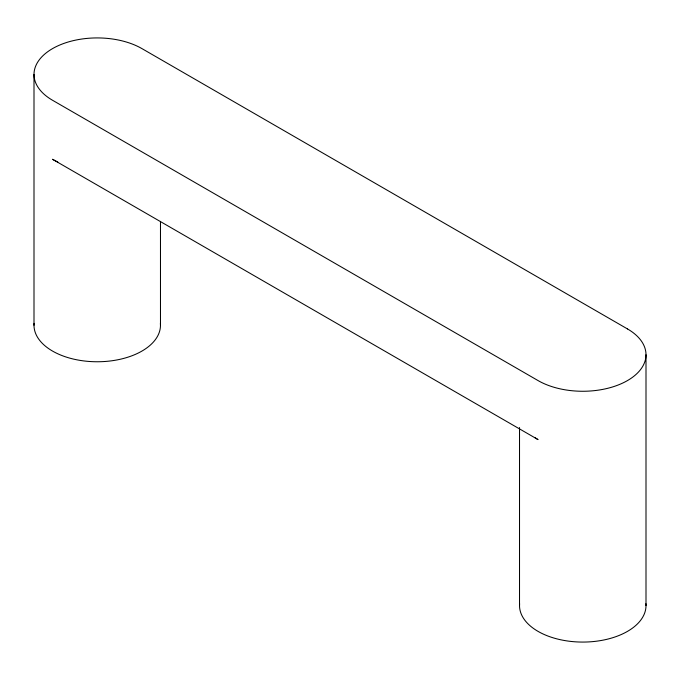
<?xml version="1.0" encoding="UTF-8"?>
<svg xmlns="http://www.w3.org/2000/svg" width="680" height="680" viewBox="0 0 680 680"><rect width="100%" height="100%" fill="white"/><g stroke="black" fill="none" stroke-linecap="round" stroke-linejoin="round"><path stroke-width="1.02" d="M646 354.748L646 605.557M519.52 427.541L519.52 605.557M160.48 221.408L160.48 325.252M34 74.443L34 325.252M160.395 323.349A63.24 36.516 0 0 1 97.24 361.76A63.24 36.516 0 0 1 34.085 323.349M645.915 603.662A63.24 36.516 0 0 1 582.76 642.073A63.24 36.516 0 0 1 519.605 603.662M535.219 437.844A63.24 36.516 0 0 0 538.042 439.586L52.521 159.273A63.24 36.516 0 0 0 57.809 162.001M627.479 328.933L141.958 48.62A63.24 36.516 0 0 0 52.521 48.62A63.24 36.516 0 0 0 52.521 100.257L538.042 380.57A63.24 36.516 0 0 0 627.479 380.57A63.24 36.516 0 0 0 627.479 328.933"/></g></svg>
